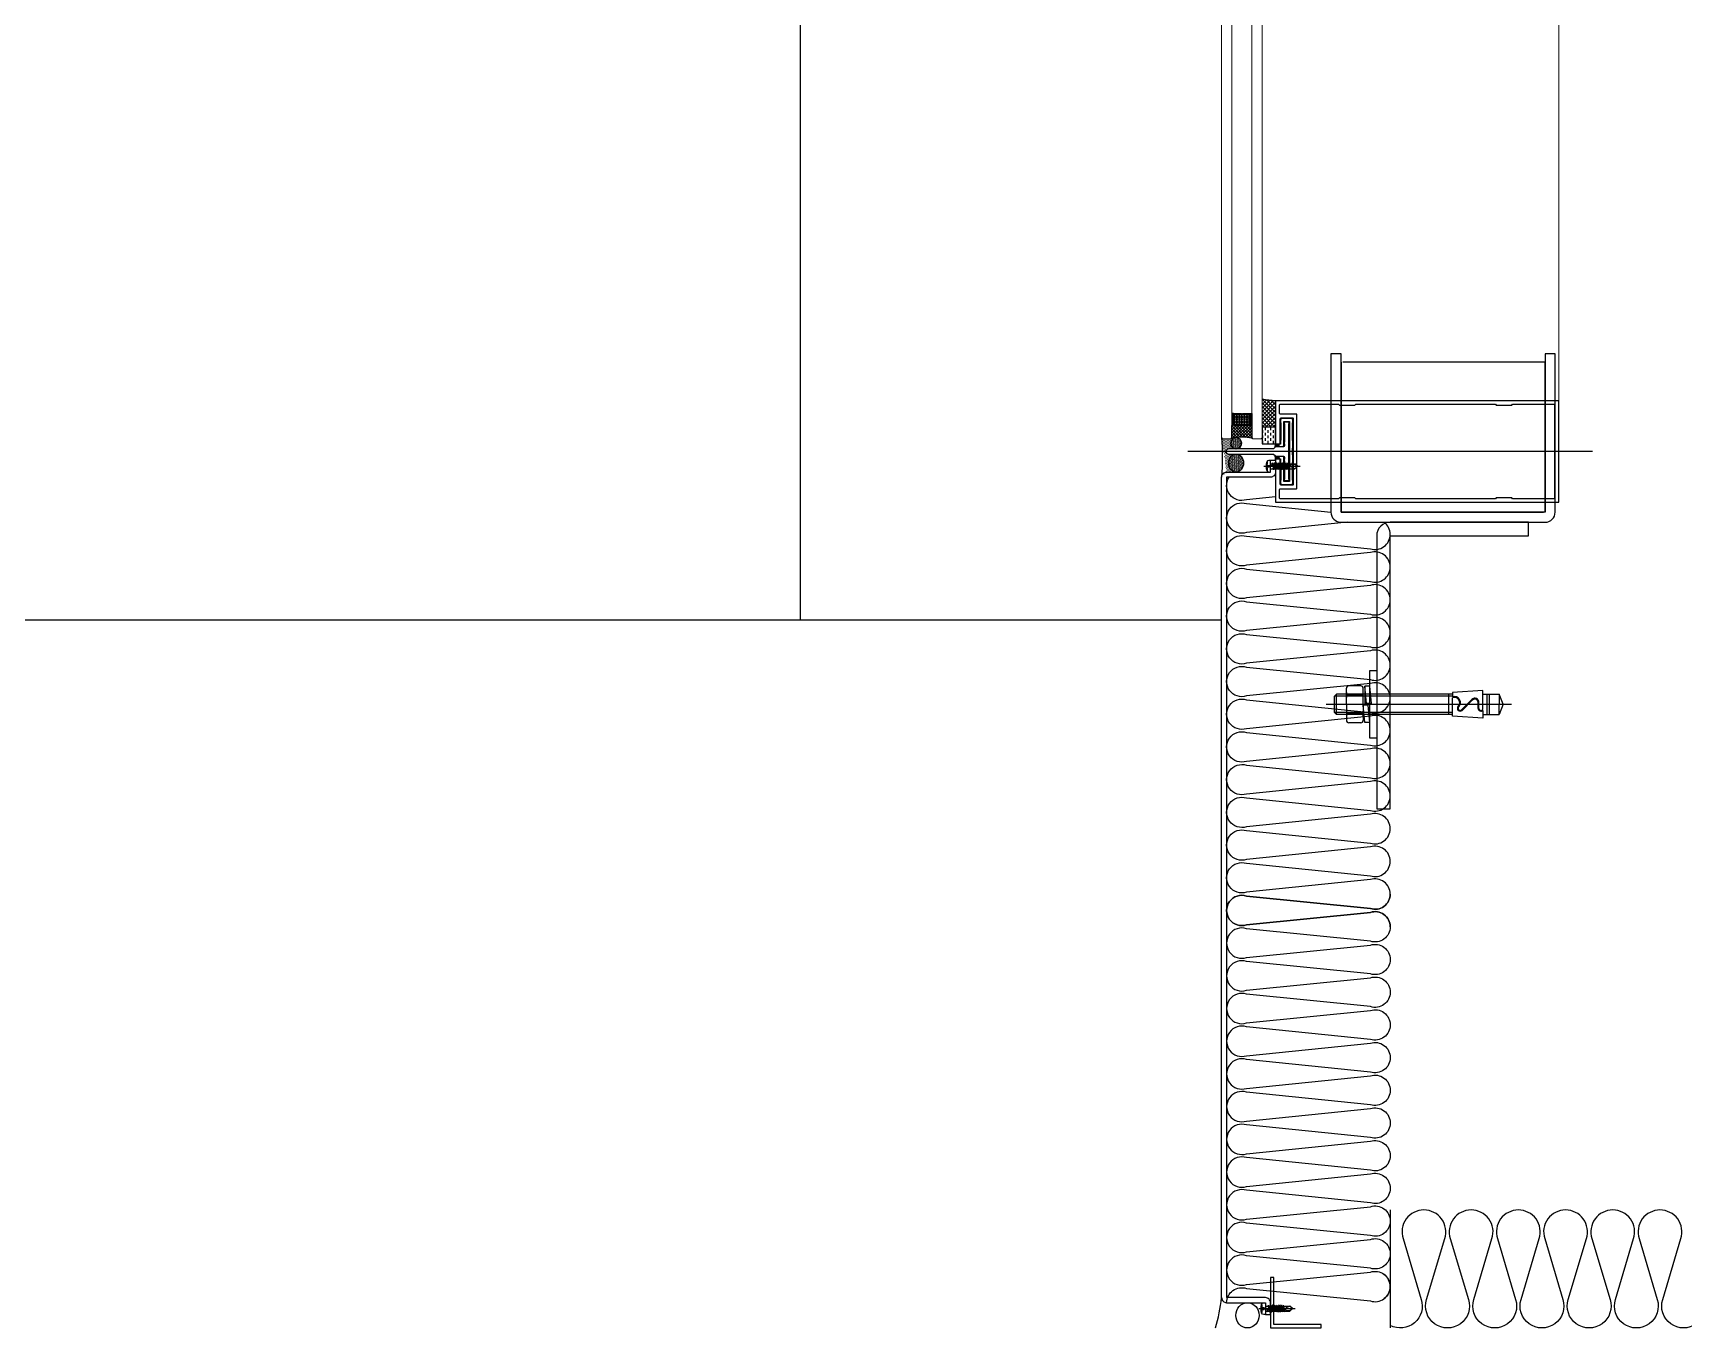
# Model space of a CAD drawing. Header units: millimetres. Extents: x -37526 to 92296, y -340 to 26760.
# Drawn here: x 38145 to 39124, y 2540 to 3308 of the extents above; entities that cross this region are included whole.
import ezdxf

# ---------------------------------------------------------------- set-up
doc = ezdxf.new("R2010")
doc.units = ezdxf.units.MM
doc.header["$LTSCALE"] = 60
for name, pattern in [('CENTER', [50.8, 31.75, -6.35, 6.35, -6.35]), ('HIDDEN', [2, 1, -1]), ('HIDDEN2', [4.7625, 3.175, -1.5875])]:
    doc.linetypes.add(name, pattern=pattern)
for name, color, linetype in [('A-ELE-9', 9, 'Continuous'), ('A-ETC', 8, 'Continuous'), ('A-ETC-8', 8, 'Continuous'), ('A-FIN', 6, 'Continuous'), ('B-AR', 7, 'Continuous'), ('cen', 1, 'Continuous'), ('EXTRUSION', 7, 'Continuous'), ('fastener', 1, 'Continuous'), ('GLASS', 7, 'Continuous'), ('INSUL', 8, 'Continuous'), ('ISL', 251, 'Continuous'), ('polyamide', 6, 'Continuous'), ('S-TEEL', 4, 'Continuous'), ('SCREW', 1, 'Continuous'), ('SEALANT', 252, 'Continuous'), ('W200', 7, 'Continuous')]:
    doc.layers.add(name, color=color, linetype=linetype)
doc.layers.add('A-WIN', color=4, linetype='Continuous', lineweight=9)
doc.layers.add('A-WIN-ELE', color=8, linetype='Continuous', lineweight=9)
pattern_1 = [(90, (81579.6663, 89232.96467), (-0.15875, 0.079375), [0, -0.15875])]

# ---------------------------------------------------------------- blocks, each defined once
blk = doc.blocks.new('커튼월 히든바_F')
at = {"layer": 'GLASS', "transparency": 33554687}
h = blk.add_hatch(dxfattribs=at)
h.set_pattern_fill('ANSI37', color=253, scale=10, angle=90, style=0)
h.set_pattern_definition([(315, (-462.3626, 2021.3178), (0.8838835, 0.8838835), []), (45, (-462.3626, 2021.3178), (-0.8838835, 0.8838835), [])])
h.paths.add_polyline_path([(-182, 8.5, 0.198912), (-181.71, 7.79, 0.112366), (-194.29, 7.79, 0.198912), (-194, 8.5), (-194, 15.5), (-192.95, 15.5), (-192.95, 16.2, 0.414214), (-192.25, 15.5), (-183.75, 15.5, 0.414035), (-183.05, 16.2), (-183.05, 15.5), (-182, 15.5)])
at = {"layer": 'SEALANT', "transparency": 33554687}
h = blk.add_hatch(dxfattribs=at)
h.set_pattern_fill('ANSI37', color=253, scale=0.5)
h.set_pattern_definition([(225, (58237.0189, -22344.7967), (1.122532015, -1.122532015), []), (315, (58237.0189, -22344.7967), (1.122532015, 1.122532015), [])])
h.paths.add_polyline_path([(-168, 14.5), (-176, 14.5), (-176, 31, 0.032752), (-168, 30)])
at = {"layer": 'SEALANT'}
h = blk.add_hatch(dxfattribs=at)
h.set_pattern_fill('DASH', color=253, scale=0.5, angle=90, style=0)
h.set_pattern_definition([(270, (-24016.0779, 66483.7451), (1.5875, -1.5875), [1.5875, -1.5875])])
h.paths.add_polyline_path([(-168, 14.5), (-176, 14.5), (-176, 4.5), (-168, 4.5)])
h = blk.add_hatch(dxfattribs=at)
h.set_pattern_fill('DOTS', color=8, scale=10, angle=248.1986)
h.set_pattern_definition([(248.1986, (-86538.2096, -35092.0081), (0.464238432, -0.5222680618), [0, -0.625])])
edge = h.paths.add_edge_path()
edge.add_ellipse((-191.4, 4.87), major_axis=(0, 3.37), ratio=1, start_angle=0, end_angle=360, ccw=False)
at = {"layer": 'SEALANT', "transparency": 33554687}
h = blk.add_hatch(dxfattribs=at)
h.set_pattern_fill('DOTS', color=253, scale=0.1, angle=90)
h.set_pattern_definition(pattern_1)
h.paths.add_polyline_path([(-167.92, 2.75), (-166.1, 2.75), (-166.1, 2.95), (-166.1, 3.84), (-166.1, 4.5), (-167.5, 4.5, -0.362029), (-167.99, 4.91, -0.057613), (-168.29, 2.46), (-168.06, 2.69, -0.198912)])
h = blk.add_hatch(dxfattribs=at)
h.set_pattern_fill('DOTS', color=253, scale=0.1, angle=270)
h.set_pattern_definition(pattern_1)
h.paths.add_polyline_path([(-167.92, -2.75), (-166.1, -2.75), (-166.1, -2.95), (-166.1, -3.84), (-166.1, -4.5), (-167.5, -4.5, 0.362029), (-167.99, -4.91, 0.057613), (-168.29, -2.46), (-168.06, -2.69, 0.198912)])
at = {"layer": 'B-AR'}
for points in [[(-165.3, 19, -0.414214), (-164.3, 20), (-158, 20, -0.414214), (-157.5, 19.5), (-157.5, -19.5, -0.414214), (-158, -20), (-164.3, -20, -0.414214), (-165.3, -19), (-165.3, -4.7, 0.414214), (-165.5, -4.5), (-167.5, -4.5, 0.414214), (-168, -5), (-168, -30), (0, -30), (0, 30), (-168, 30), (-168, 5, 0.414214), (-167.5, 4.5), (-165.5, 4.5, 0.414214), (-165.3, 4.7)], [(-130.6, -28), (-165.2, -28, -0.414214), (-165.7, -27.5), (-165.7, -22.7, -0.414214), (-165.2, -22.2), (-155.8, -22.2, 0.414214), (-155.3, -21.7), (-155.3, 21.7, 0.414214), (-155.8, 22.2), (-165.2, 22.2, -0.414214), (-165.7, 22.7), (-165.7, 27.5, -0.414214), (-165.2, 28), (-130.6, 28), (-130.1, 27.5), (-120.9, 27.5), (-120.4, 28), (-37.6, 28), (-37.1, 27.5), (-27.9, 27.5), (-27.4, 28), (-3, 28, -0.414214), (-2.5, 27.5), (-2.5, -27.5, -0.414214), (-3, -28), (-27.4, -28), (-27.9, -27.5), (-37.1, -27.5), (-37.6, -28), (-120.4, -28), (-120.9, -27.5), (-130.1, -27.5)], [(-163.6, -2.75, -0.414214), (-162.6, -3.75), (-162.6, -4.63, 0.298217), (-162.9, -5.09, 0.298217), (-162.6, -5.55), (-162.6, -16.34, 0.298217), (-162.9, -16.8, 0.414214), (-162.4, -17.3), (-160.4, -17.3, 0.414214), (-159.9, -16.8, 0.236068), (-160.1, -16.4), (-160.1, -0.4, 0.236068), (-159.9, 0, 0.236068), (-160.1, 0.4), (-160.1, 16.4, 0.236068), (-159.9, 16.8, 0.414214), (-160.4, 17.3), (-162.4, 17.3, 0.414214), (-162.9, 16.8, 0.298217), (-162.6, 16.34), (-162.6, 5.55, 0.298217), (-162.9, 5.09, 0.298217), (-162.6, 4.63), (-162.6, 3.75, -0.414214), (-163.6, 2.75), (-167.92, 2.75, 0.198912), (-168.06, 2.69), (-168.96, 1.79, -0.198911), (-169.66, 1.5), (-195.8, 1.5, 0.414214), (-197.3, 0, 0.414214), (-195.8, -1.5), (-169.66, -1.5, -0.198912), (-168.96, -1.79), (-168.29, -2.46, 0.198912), (-167.59, -2.75)]]:
    blk.add_lwpolyline(points, format="xyb", close=True, dxfattribs=at)
at = {"layer": 'cen', "ltscale": 0.005}
blk.add_line((20, 0), (-220, 0), dxfattribs=at)
at = {"layer": 'GLASS', "color": 1, "linetype": 'Continuous'}
for p, q in [((-193.25, 15.5, 0), (-193.25, 22.5, 0)), ((-182.75, 15.5, 0), (-182.75, 22.5, 0))]:
    blk.add_line(p, q, dxfattribs=at)
at = {"layer": 'GLASS', "color": 1, "linetype": 'Continuous', "elevation": 0}
for points in [[(-192.95, 15.5), (-192.95, 22.5), (-194, 22.5), (-194, 15.5)], [(-183.05, 15.5), (-183.05, 22.5), (-182, 22.5), (-182, 15.5)]]:
    blk.add_lwpolyline(points, close=True, dxfattribs=at)
for points in [[(-183.05, 16.2, -0.414214), (-183.75, 15.5), (-192.25, 15.5, -0.414214), (-192.95, 16.2), (-192.95, 22, -0.414214), (-192.45, 22.5), (-188.5, 22.5), (-188, 22), (-187.5, 22.5), (-183.55, 22.5, -0.414214), (-183.05, 22), (-183.05, 16.2)], [(-183.55, 16.2), (-183.55, 21.8, 0.414214), (-183.75, 22), (-192.25, 22, 0.414214), (-192.45, 21.8), (-192.45, 16.2, 0.414214), (-192.25, 16), (-183.75, 16, 0.414214), (-183.55, 16.2)]]:
    blk.add_lwpolyline(points, format="xyb", dxfattribs=at)
blk.add_lwpolyline([(-182, 8.5, 0.198912), (-181.71, 7.79, 0.112366), (-194.29, 7.79, 0.198912), (-194, 8.5), (-194, 15.5), (-192.95, 15.5), (-192.95, 16.2, 0.414214), (-192.25, 15.5), (-183.75, 15.5, 0.414035), (-183.05, 16.2), (-183.05, 15.5), (-182, 15.5)], format="xyb", close=True, dxfattribs=at)
at = {"layer": 'GLASS', "color": 8, "linetype": 'Continuous'}
for centre in [(-191.63, 21.25, 0), (-191.63, 19.75, 0), (-190.25, 21.25, 0), (-190.25, 19.75, 0), (-188.75, 21.25, 0), (-188.75, 19.75, 0), (-187.25, 21.25, 0), (-187.25, 19.75, 0), (-185.75, 21.25, 0), (-185.75, 19.75, 0), (-184.25, 21.25, 0), (-184.25, 19.75, 0), (-191.63, 18.25, 0), (-191.63, 16.75, 0), (-190.25, 18.25, 0), (-190.25, 16.75, 0), (-188.75, 18.25, 0), (-188.75, 16.75, 0), (-187.25, 18.25, 0), (-187.25, 16.75, 0), (-185.75, 18.25, 0), (-185.75, 16.75, 0), (-184.25, 18.25, 0), (-184.25, 16.75, 0)]:
    blk.add_circle(centre, 0.65, dxfattribs=at)
at = {"layer": 'polyamide', "color": 5}
blk.add_lwpolyline([(-159.7, -17.85), (-159.7, 0), (-159.7, -17.85), (-163.1, -17.85), (-163.1, -3.45), (-163.6, -2.95), (-166.1, -2.95), (-166.1, -3.84), (-165.6, -4.34), (-165.1, -4.34), (-165.1, -6.4), (-164.8, -6.7), (-164.8, -16.99), (-165.1, -16.99), (-165.1, -19.05), (-164.6, -19.55), (-158.2, -19.55), (-157.7, -19.05), (-157.7, -16.99), (-158, -16.99), (-158, -6.5), (-157.7, -6.5), (-157.7, -2), (-158, -2), (-158, 2), (-157.7, 2), (-157.7, 6.49), (-158, 6.49), (-158, 16.99), (-157.7, 16.99), (-157.7, 19.05), (-158.2, 19.55), (-164.6, 19.55), (-165.1, 19.05), (-165.1, 16.99), (-164.8, 16.99), (-164.8, 6.7), (-165.1, 6.4), (-165.1, 4.34), (-165.6, 4.34), (-166.1, 3.84), (-166.1, 2.95), (-163.6, 2.95), (-163.1, 3.45), (-163.1, 17.85), (-159.7, 17.85), (-159.7, 0)], dxfattribs=at)
at = {"layer": 'SEALANT', "color": 4}
blk.add_lwpolyline([(-168, 30, -0.032752), (-176, 31)], format="xyb", dxfattribs=at)
blk.add_lwpolyline([(-168, 14.5), (-176, 14.5), (-176, 4.5), (-168, 4.5)], close=True, dxfattribs=at)
at = {"layer": 'SEALANT', "color": 8}
for centre, start, end in [((-179.39, 5.06), 346.77836, 359.22451), ((-179.39, -5.06), 0.77549, 13.22164)]:
    blk.add_arc(centre, 11.4, start, end, dxfattribs=at)
at = {"layer": 'SEALANT', "color": 4, "extrusion": (0, 0, -1)}
blk.add_ellipse((-191.4, 4.87, 0), major_axis=(0, 3.37), ratio=1, dxfattribs=at)
blk = doc.blocks.new('PH-4-16')
at = {"layer": 'SCREW'}
for p, q in [((-1.51, 0), (-1.51, -0.97)), ((1.51, 0), (1.51, -1.59)), ((0.05, -0.87), (-2.01, -1.2)), ((2, -1.79), (-2.01, -2.45)), ((2, -3.03), (-2.01, -3.69)), ((2, -4.27), (-2.01, -4.93)), ((2, -5.51), (-2.01, -6.17)), ((2, -6.75), (-2.01, -7.41)), ((2, -7.99), (-2.01, -8.65)), ((2, -9.23), (-2.01, -9.89)), ((-2, -1.27), (-1.51, -1.47)), ((-2, -2.51), (-1.51, -2.71)), ((-2, -3.75), (-1.51, -3.95)), ((-2, -4.99), (-1.51, -5.2)), ((-2, -6.24), (-1.51, -6.44)), ((-2, -7.48), (-1.51, -7.68)), ((-2, -8.72), (-1.51, -8.92)), ((-1.99, -1.17), (-1.51, -0.97)), ((-1.99, -2.41), (-1.51, -2.21)), ((-1.99, -3.65), (-1.51, -3.45)), ((-1.99, -4.89), (-1.51, -4.69)), ((-1.99, -6.13), (-1.51, -5.93)), ((-1.99, -7.37), (-1.51, -7.17)), ((-1.99, -8.61), (-1.51, -8.41)), ((-1.99, -9.85), (-1.51, -9.66)), ((0.07, -0.97), (-1.95, -1.3)), ((1.99, -1.89), (-1.95, -2.54)), ((1.99, -3.13), (-1.95, -3.78)), ((1.99, -4.37), (-1.95, -5.02)), ((1.99, -5.61), (-1.95, -6.26)), ((1.99, -6.86), (-1.95, -7.5)), ((1.99, -8.1), (-1.95, -8.75)), ((1.99, -9.34), (-1.95, -9.99)), ((0.05, -0.87), (-1.51, -0.97)), ((0.07, -0.97), (-1.51, -1.47)), ((-1.51, -1.47), (-1.51, -2.21)), ((1.51, -1.59), (-1.51, -2.21)), ((1.51, -2.09), (-1.51, -2.71)), ((-1.51, -2.71), (-1.51, -3.45)), ((1.51, -2.83), (-1.51, -3.45)), ((1.51, -3.33), (-1.51, -3.95)), ((1.51, -4.07), (-1.51, -4.69)), ((1.51, -4.57), (-1.51, -5.2)), ((-1.51, -5.2), (-1.51, -5.93)), ((1.51, -5.31), (-1.51, -5.93)), ((1.51, -5.81), (-1.51, -6.44)), ((-1.51, -6.44), (-1.51, -7.17)), ((1.51, -6.55), (-1.51, -7.17)), ((1.51, -7.05), (-1.51, -7.68)), ((-1.51, -7.68), (-1.51, -8.41)), ((1.51, -7.79), (-1.51, -8.41)), ((1.51, -8.29), (-1.51, -8.92)), ((-1.51, -8.92), (-1.51, -9.66)), ((1.51, -9.03), (-1.51, -9.66)), ((1.51, -9.53), (-1.51, -10.16)), ((1.51, -1.59), (2, -1.79)), ((1.99, -1.89), (1.51, -2.09)), ((1.51, -2.09), (1.51, -2.83)), ((2, -3.03), (1.51, -2.83)), ((1.99, -3.13), (1.51, -3.33)), ((1.51, -3.33), (1.51, -4.07)), ((2, -4.27), (1.51, -4.07)), ((1.99, -4.37), (1.51, -4.57)), ((1.51, -4.57), (1.51, -5.31)), ((2, -5.51), (1.51, -5.31)), ((1.99, -5.61), (1.51, -5.81)), ((1.51, -5.81), (1.51, -6.55)), ((2, -6.75), (1.51, -6.55)), ((1.99, -6.86), (1.51, -7.05)), ((1.51, -7.05), (1.51, -7.79)), ((2, -7.99), (1.51, -7.79)), ((1.99, -8.1), (1.51, -8.29)), ((1.51, -8.29), (1.51, -9.03)), ((2, -9.23), (1.51, -9.03)), ((1.99, -9.34), (1.51, -9.53)), ((1.51, -9.53), (1.51, -10.27)), ((2, -10.47), (-2.01, -11.13)), ((-2, -9.96), (-1.51, -10.16)), ((-2, -11.2), (-1.51, -11.4)), ((-1.99, -11.09), (-1.51, -10.9)), ((1.99, -10.58), (-1.95, -11.23)), ((-1.51, -10.16), (-1.51, -10.9)), ((1.51, -10.27), (-1.51, -10.9)), ((1.51, -10.77), (-1.51, -11.4)), ((-1.51, -11.4), (-1.51, -14.46)), ((-1.51, -14.46), (-1.14, -14.46)), ((0, -16), (-1.51, -14.46)), ((-1.14, -12.61), (-1.14, -14.46)), ((-1.14, -14.46), (0, -16)), ((0, -16), (1.51, -14.49)), ((1.51, -14.49), (0.4, -12.23)), ((2, -10.47), (1.51, -10.27)), ((1.99, -10.58), (1.51, -10.77)), ((1.51, -10.77), (1.51, -14.49))]:
    blk.add_line(p, q, dxfattribs=at)
at = {"layer": 'SCREW', "color": 1, "linetype": 'CENTER'}
blk.add_line((0, 3.95), (0, -17.67), dxfattribs=at)
at = {"layer": 'SCREW', "linetype": 'HIDDEN2'}
blk.add_line((-1.51, -3.95), (-1.51, -4.69), dxfattribs=at)
at = {"layer": 'SCREW'}
blk.add_lwpolyline([(3.48, 0.99), (3.48, 0), (-3.48, 0), (-3.48, 0.99, -0.336479), (-2.53, 2.23, -0.138717), (2.53, 2.23, -0.336479)], format="xyb", close=True, dxfattribs=at)
blk.add_lwpolyline([(-2.53, 2.23), (-2.31, 2.03), (-2.06, 1.94), (-1.79, 1.92), (-1.52, 1.95), (-1.25, 2.02), (-1.01, 2.09), (-0.81, 2.13), (-0.65, 2.14), (-0.55, 2.08), (-0.5, 1.96), (-0.49, 1.8), (-0.49, 1.61), (-0.51, 1.41), (-0.52, 1.2), (-0.51, 1.01), (-0.47, 0.84), (-0.39, 0.71), (-0.28, 0.61), (-0.14, 0.55), (0, 0.53), (0.14, 0.55), (0.28, 0.61), (0.39, 0.71), (0.47, 0.84), (0.51, 1.01), (0.52, 1.2), (0.51, 1.41), (0.49, 1.61), (0.49, 1.8), (0.5, 1.96), (0.55, 2.08), (0.65, 2.14), (0.81, 2.13), (1.01, 2.09), (1.25, 2.02), (1.52, 1.95), (1.79, 1.92), (2.06, 1.94), (2.31, 2.03), (2.53, 2.23)], dxfattribs=at)
for centre, radius, start, end in [((-1.92, -1.23), 0.0931, 139.86612, 209.92465), ((-1.92, -2.47), 0.0931, 139.86612, 209.92465), ((-1.92, -3.71), 0.0931, 139.86612, 209.92465), ((-1.92, -4.95), 0.0931, 139.86612, 209.92465), ((-1.92, -6.19), 0.0931, 139.86612, 209.92465), ((-1.92, -7.43), 0.0931, 139.86612, 209.92465), ((-1.92, -8.67), 0.0931, 139.86612, 209.92465), ((0.03, -0.92), 0.0605, 310.72712, 69.31493), ((1.92, -1.83), 0.0931, 319.86612, 29.92465), ((1.92, -3.07), 0.0931, 319.86612, 29.92465), ((1.92, -4.31), 0.0931, 319.86612, 29.92465), ((1.92, -5.55), 0.0931, 319.86612, 29.92465), ((1.92, -6.8), 0.0931, 319.86612, 29.92465), ((1.92, -8.04), 0.0931, 319.86612, 29.92465), ((1.92, -9.28), 0.0931, 319.86612, 29.92465), ((-1.92, -9.91), 0.0931, 139.86612, 209.92465), ((-1.92, -11.15), 0.0931, 139.86612, 209.92465), ((-0.33, -12.61), 0.815, 27.36497, 180), ((1.92, -10.52), 0.0931, 319.86612, 29.92465)]:
    blk.add_arc(centre, radius, start, end, dxfattribs=at)
blk = doc.blocks.new('m12 set anchor')
at = {"layer": 'A-ETC-8'}
for p, q in [((-4.8, 21), (-6, 19.8)), ((-6, 19.8), (6, 19.8)), ((-6, -49), (-6, 19.8)), ((-4.8, 21), (4.8, 21)), ((-4.8, -49), (-4.8, 21)), ((0, 26), (0, -84)), ((6, 19.8), (4.8, 21)), ((4.8, -49), (4.8, 21)), ((6, -49), (6, 19.8)), ((-10.97, 5.47), (-10.97, 12.53)), ((0, 14), (-9.5, 14)), ((-5.48, 5.47), (-5.48, 12.53)), ((0, 14), (9.5, 14)), ((5.48, 5.47), (5.48, 12.53)), ((10.97, 5.47), (10.97, 12.53)), ((-10.75, 3), (-0.5, 4)), ((-10.75, 0), (-10.75, 3)), ((-10.75, 0), (-0.5, 1)), ((-10.75, 0), (0.5, 0)), ((0, 4), (-9.5, 4)), ((-0.5, 1), (-0.5, 4)), ((10.75, 3), (-0.5, 3)), ((0, 4), (9.5, 4)), ((0.5, 2), (10.75, 3)), ((0.5, -1), (0.5, 2)), ((0.5, -1), (10.75, 0)), ((10.75, 0), (10.75, 3)), ((6, -46.6), (-6, -46.6)), ((-8.2, -67), (-7, -49)), ((-7, -49), (0, -49)), ((2.56, -60.84), (-3.59, -54.7)), ((2.9, -60.5), (-3.25, -54.36)), ((0, -49), (3.91, -49)), ((7, -49), (4.42, -49)), ((8.2, -67), (7, -49)), ((-3.58, -67), (-8.2, -67)), ((-6, -67), (-6, -76.6)), ((-2.4, -64.12), (1.2, -64.12)), ((-2.4, -64.6), (1.2, -64.6)), ((-2.4, -67), (0, -67)), ((0, -67), (8.2, -67)), ((6, -67), (6, -76.6)), ((6, -69.4), (-6, -69.4)), ((6, -70.6), (-6, -70.6)), ((0, -79), (-6, -76.6)), ((-6, -76.6), (0, -76.6)), ((6, -76.6), (0, -76.6)), ((0, -79), (6, -76.6))]:
    blk.add_line(p, q, dxfattribs=at)
for centre, radius, start, end in [((-9.5, 12.53), 1.47, 90, 180), ((-6.95, 12.53), 1.47, 0, 90), ((-4.02, 12.53), 1.47, 90, 180), ((4.02, 12.53), 1.47, 0, 90), ((6.95, 12.53), 1.47, 90, 180), ((9.5, 12.53), 1.47, 0, 90), ((-9.5, 5.47), 1.47, 180, 270), ((-6.95, 5.47), 1.47, 270, 0), ((-4.02, 5.47), 1.47, 180, 270), ((4.02, 5.47), 1.47, 270, 0), ((6.95, 5.47), 1.47, 180, 270), ((9.5, 5.47), 1.47, 270, 0), ((-2.4, -53.51), 1.68, 45, 225), ((-2.4, -53.51), 1.2, 45, 225), ((0.99, -50.11), 3.6, 225, 18.03778), ((0.99, -50.11), 3.12, 225, 20.93335), ((-2.4, -65.8), 1.68, 90, 225.58469), ((-2.4, -65.8), 1.2, 90, 270), ((1.2, -62.2), 2.4, 270, 45), ((1.2, -62.2), 1.92, 270, 45)]:
    blk.add_arc(centre, radius, start, end, dxfattribs=at)

msp = doc.modelspace()

# ---------------------------------------------------------------- hatches: boundary and pattern name
at = {"layer": 'SEALANT', "transparency": 33554687}
h = msp.add_hatch(dxfattribs=at)
h.set_pattern_fill('DOTS', color=253, scale=0.5)
h.set_pattern_definition([(360, (-34254.1342, 250799.18495), (0.396875, 0.79375), [0, -0.79375])])
edge = h.paths.add_edge_path()
edge.add_line((38858.61, 3047.75), (38857.8, 3047.85))
edge.add_line((38857.8, 3047.85), (38857.01, 3048.12))
edge.add_line((38857.01, 3048.12), (38856.29, 3048.56))
edge.add_line((38856.29, 3048.56), (38855.64, 3049.16))
edge.add_line((38855.64, 3049.16), (38855.09, 3049.89))
edge.add_line((38855.09, 3049.89), (38854.66, 3050.73))
edge.add_line((38854.66, 3050.73), (38854.37, 3051.66))
edge.add_line((38854.37, 3051.66), (38854.22, 3052.63))
edge.add_line((38854.22, 3052.63), (38854.22, 3053.62))
edge.add_line((38854.22, 3053.62), (38854.37, 3054.6))
edge.add_line((38854.37, 3054.6), (38854.66, 3055.52))
edge.add_line((38854.66, 3055.52), (38855.09, 3056.36))
edge.add_line((38855.09, 3056.36), (38855.64, 3057.1))
edge.add_line((38855.64, 3057.1), (38856.21, 3057.63))
edge.add_line((38856.21, 3057.63), (38856, 3058.5))
edge.add_line((38856, 3058.5), (38854.2, 3058.5))
edge.add_arc((38854.2, 3060), 1.5, 90.00023, 270, ccw=False)
edge.add_line((38854.2, 3061.5), (38856, 3061.5))
edge.add_line((38856, 3061.5), (38856, 3067.72))
edge.add_arc((38863.72, 3030.45), 38.06, 101.70597, 103.24787)
edge.add_line((38855, 3067.5), (38851, 3067.5))
edge.add_arc((38851, 3068.5), 1, 190.59727, 270, ccw=False)
edge.add_arc((38686.21, 3056.65), 164.22, -4.00543, 4.07266, ccw=False)
edge.add_arc((38853, 3044.75), 3, 90, 171.80569, ccw=False)
edge.add_line((38853, 3047.75), (38858.61, 3047.75))
at = {"layer": 'SEALANT'}
h = msp.add_hatch(dxfattribs=at)
h.set_pattern_fill('DOTS', color=8, scale=10, angle=248.1986)
h.set_pattern_definition([(248.1986, (-47488.20907, -32034.51934), (0.464238432, -0.5222680618), [0, -0.625])])
edge = h.paths.add_edge_path()
edge.add_ellipse((38858.61, 3053.13), major_axis=(0, -5.37), ratio=0.819603, start_angle=0, end_angle=360)

# ---------------------------------------------------------------- linework, layer by layer
at = {"layer": 'A-ELE-9'}
msp.add_line((38600, 7560), (38600, 2960), dxfattribs=at)
at = {"layer": 'A-ETC', "color": 3}
msp.add_line((38850, 2960), (37075.51, 2960), dxfattribs=at)
at = {"layer": 'A-FIN', "elevation": 0}
msp.add_lwpolyline([(38850, 2558), (38850, 3044.75, -0.414214), (38853, 3047.75), (38879, 3047.75), (38879, 3054.75), (38882, 3054.75), (38882, 3047.75, -0.414214), (38879, 3044.75), (38853, 3044.75), (38853, 2558)], format="xyb", dxfattribs=at)
at = {"layer": 'A-FIN'}
msp.add_lwpolyline([(38850, 2558, 0.414214), (38853, 2555), (38876, 2555), (38876, 2548), (38879, 2548), (38879, 2555, 0.414214), (38876, 2558), (38853, 2558)], format="xyb", dxfattribs=at)
at = {"layer": 'A-WIN'}
for points in [[(38856, 3068.5, -0.414214), (38855, 3067.5), (38851, 3067.5, -0.414214), (38850, 3068.5), (38850, 4051.5, -0.414214), (38851, 4052.5), (38855, 4052.5, -0.414214), (38856, 4051.5)], [(38874, 3068.5, -0.414214), (38873, 3067.5), (38869, 3067.5, -0.414214), (38868, 3068.5), (38868, 4051.5, -0.414214), (38869, 4052.5), (38873, 4052.5, -0.414214), (38874, 4051.5)]]:
    msp.add_lwpolyline(points, format="xyb", close=True, dxfattribs=at)
at = {"layer": 'A-WIN-ELE', "elevation": 0}
msp.add_lwpolyline([(39050, 3090), (39050, 7530)], dxfattribs=at)
at = {"layer": 'INSUL', "elevation": 0}
for points in [[(38950, 2778.01, 0.509267), (38938.24, 2786.57), (38864.76, 2779.14, -1.372593), (38864.76, 2796.27), (38938.24, 2788.84, 0.509267), (38950, 2797.41, 0.509267), (38938.24, 2805.97), (38864.76, 2798.54, -1.372593), (38864.76, 2815.67), (38938.24, 2808.24, 0.509267), (38950, 2816.81, 0.509267), (38938.24, 2825.37), (38864.76, 2817.94, -1.372593), (38864.76, 2835.07), (38938.24, 2827.64, 0.509267), (38950, 2836.21, 0.509267), (38938.24, 2844.77), (38864.76, 2837.34, -1.372593), (38864.76, 2854.47), (38938.24, 2847.04, 0.509267), (38950, 2855.61, 0.509267), (38938.24, 2864.17), (38864.76, 2856.74, -1.372593), (38864.76, 2873.87), (38938.24, 2866.44, 0.509267), (38950, 2875.01, 0.509267), (38938.24, 2883.57), (38864.76, 2876.14, -1.372593), (38864.76, 2893.27), (38938.24, 2885.84, 0.509267), (38950, 2894.41, 0.509267), (38938.24, 2902.97), (38864.76, 2895.54, -1.372593), (38864.76, 2912.67), (38938.24, 2905.24, 0.509267), (38950, 2913.81, 0.509267), (38938.24, 2922.37), (38864.76, 2914.94, -1.372593), (38864.76, 2932.07), (38938.24, 2924.64, 0.509267), (38950, 2933.21, 0.509267), (38938.24, 2941.77), (38864.76, 2934.34, -1.372593), (38864.76, 2951.47), (38938.24, 2944.04, 0.509267), (38950, 2952.61, 0.509267), (38938.24, 2961.17), (38864.76, 2953.74, -1.372593), (38864.76, 2970.87), (38938.24, 2963.44, 0.509267), (38950, 2972.01, 0.509267), (38938.24, 2980.57), (38864.76, 2973.14, -1.372593), (38864.76, 2990.27), (38938.24, 2982.84, 0.509267), (38950, 2991.41, 0.509267), (38938.24, 2999.97), (38864.76, 2992.54, -1.372593), (38864.76, 3009.67), (38938.24, 3002.24, 0.509267), (38950, 3010.81, 0.235735), (38946.42, 3018, 0.235735)], [(38950, 2797.41, -0.509267), (38938.24, 2788.84), (38864.76, 2796.27, 1.372593), (38864.76, 2779.14), (38938.24, 2786.57, -0.509267), (38950, 2778.01, -0.509267), (38938.24, 2769.44), (38864.76, 2776.87, 1.372593), (38864.76, 2759.74), (38938.24, 2767.17, -0.509267), (38950, 2758.61, -0.509267), (38938.24, 2750.04), (38864.76, 2757.47, 1.372593), (38864.76, 2740.34), (38938.24, 2747.77, -0.509267), (38950, 2739.21, -0.509267), (38938.24, 2730.64), (38864.76, 2738.07, 1.372593), (38864.76, 2720.94), (38938.24, 2728.37, -0.509267), (38950, 2719.81, -0.509267), (38938.24, 2711.24), (38864.76, 2718.67, 1.372593), (38864.76, 2701.54), (38938.24, 2708.97, -0.509267), (38950, 2700.41, -0.509267), (38938.24, 2691.84), (38864.76, 2699.27, 1.372593), (38864.76, 2682.14), (38938.24, 2689.57, -0.509267), (38950, 2681.01, -0.509267), (38938.24, 2672.44), (38864.76, 2679.87, 1.372593), (38864.76, 2662.74), (38938.24, 2670.17, -0.509267), (38950, 2661.61, -0.509267), (38938.24, 2653.04), (38864.76, 2660.47, 1.372593), (38864.76, 2643.34), (38938.24, 2650.77, -0.509267), (38950, 2642.21, -0.509267), (38938.24, 2633.64), (38864.76, 2641.07, 1.372593), (38864.76, 2623.94), (38938.24, 2631.37, -0.509267), (38950, 2622.81, -0.509267), (38938.24, 2614.24), (38864.76, 2621.67, 1.372593), (38864.76, 2604.54), (38938.24, 2611.97, -0.509267), (38950, 2603.41, -0.509267), (38938.24, 2594.84), (38864.76, 2602.27, 1.372593), (38864.76, 2585.14), (38938.24, 2592.57, -0.509267), (38950, 2584.01, -0.509267), (38938.24, 2575.44), (38864.76, 2582.87, 1.372593), (38864.76, 2565.74), (38938.24, 2573.17, -0.509267), (38950, 2564.61, -0.235735), (38946.42, 2557.42, -0.235735)]]:
    msp.add_lwpolyline(points, format="xyb", dxfattribs=at)
at = {"layer": 'INSUL'}
msp.add_lwpolyline([(39136.35, 2556.97, -1.372593), (39111.62, 2556.97), (39122.35, 2593.03, 0.509267), (39109.99, 2610, 0.509267), (39097.62, 2593.03), (39108.35, 2556.97, -1.372593), (39083.62, 2556.97), (39094.35, 2593.03, 0.509267), (39081.99, 2610, 0.509267), (39069.62, 2593.03), (39080.35, 2556.97, -1.372593), (39055.62, 2556.97), (39066.35, 2593.03, 0.509267), (39053.99, 2610, 0.509267), (39041.62, 2593.03), (39052.35, 2556.97, -1.372593), (39027.62, 2556.97), (39038.35, 2593.03, 0.509267), (39025.99, 2610, 0.509267), (39013.62, 2593.03), (39024.35, 2556.97, -1.372593), (38999.62, 2556.97), (39010.35, 2593.03, 0.509267), (38997.99, 2610, 0.509267), (38985.62, 2593.03), (38996.35, 2556.97, -1.372593), (38971.62, 2556.97), (38982.35, 2593.03, 0.509267), (38969.99, 2610, 0.509267), (38957.62, 2593.03), (38968.35, 2556.97, -0.670049), (38950, 2541.46, -0.670049)], format="xyb", dxfattribs=at)
at = {"layer": 'ISL'}
msp.add_line((38950, 2610), (38950, 2540), dxfattribs=at)
at = {"layer": 'ISL', "elevation": 0}
for points in [[(38882, 3033.09), (38864.76, 3031.34, -0.702974), (38854.42, 3044.75)], [(38924.65, 3018), (38864.76, 3011.94, -1.372593), (38864.76, 3029.07), (38914.84, 3024.01)], [(38853, 2555, -0.504897), (38864.76, 2563.46), (38938.24, 2556.03, 0.509267), (38950, 2564.59, 0.235735), (38946.42, 2571.78)]]:
    msp.add_lwpolyline(points, format="xyb", dxfattribs=at)
at = {"layer": 'S-TEEL', "color": 8, "linetype": 'HIDDEN', "ltscale": 2, "elevation": 0}
for points in [[(38920.84, 3044), (38920.84, 3118), (38914.84, 3118), (38914.84, 3044)], [(39047.84, 3044), (39047.84, 3118), (39041.84, 3118), (39041.84, 3044)]]:
    msp.add_lwpolyline(points, dxfattribs=at)
msp.add_lwpolyline([(38920.84, 3024), (39041.84, 3024), (39041.84, 3113), (38920.84, 3113)], close=True, dxfattribs=at)
at = {"layer": 'S-TEEL', "elevation": 0}
msp.add_lwpolyline([(38914.84, 3044), (38914.84, 3024, 0.414214), (38920.84, 3018), (39041.84, 3018, 0.414214), (39047.84, 3024), (39047.84, 3044)], format="xyb", dxfattribs=at)
msp.add_lwpolyline([(39041.84, 3044), (39041.84, 3024), (38920.84, 3024), (38920.84, 3044)], dxfattribs=at)
msp.add_lwpolyline([(38950, 2848), (38950, 3010), (39032, 3010), (39032, 3018), (38950, 3018, 0.414214), (38942, 3010), (38942, 2848)], format="xyb", close=True, dxfattribs=at)
for points in [[(38938, 2890), (38938, 2930), (38942, 2930), (38942, 2890)], [(38879, 2540), (38909, 2540), (38909, 2542), (38881, 2542), (38881, 2570), (38879, 2570)]]:
    msp.add_lwpolyline(points, close=True, dxfattribs=at)
at = {"layer": 'SEALANT', "color": 4, "elevation": 0}
msp.add_lwpolyline([(38850, 3068.5, -0.036427), (38850, 3044.75)], format="xyb", dxfattribs=at)
at = {"layer": 'SEALANT'}
msp.add_arc((38758.05, 2567.13), 92.4, 342.92275, 354.32667, dxfattribs=at)
at = {"layer": 'SEALANT', "color": 4}
msp.add_ellipse((38858.61, 3053.13, 0), major_axis=(0, -5.37), ratio=0.819603, dxfattribs=at)
at = {"layer": 'SEALANT'}
msp.add_ellipse((38865.36, 2547.5), major_axis=(0, 7.5), ratio=0.921254, dxfattribs=at)

# ---------------------------------------------------------------- block references
at = {"layer": 'EXTRUSION', "xscale": -1, "rotation": 90}
for p in [(38879, 3051.25), (38879, 3051.25, 0), (38879, 3051.25)]:
    msp.add_blockref('PH-4-16', p, dxfattribs=at)
at = {"layer": 'EXTRUSION', "rotation": 90}
msp.add_blockref('PH-4-16', (38876, 2551.5), dxfattribs=at)
at = {"layer": 'fastener', "rotation": 90}
msp.add_blockref('m12 set anchor', (38938, 2910, 0), dxfattribs=at)
at = {"layer": 'W200'}
msp.add_blockref('커튼월 히든바_F', (39050, 3060, 0), dxfattribs=at)

doc.saveas('drawing.dxf')
